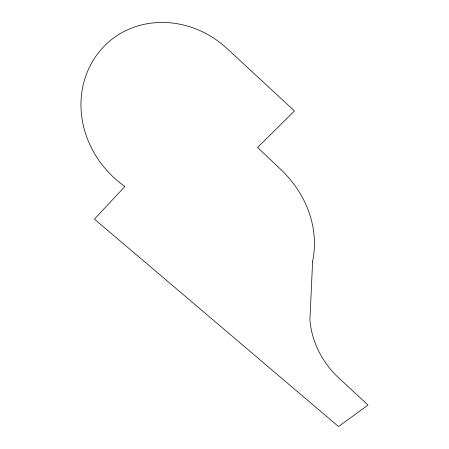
<?xml version="1.0" encoding="UTF-8"?>
<svg xmlns="http://www.w3.org/2000/svg" width="449" height="449" viewBox="0 0 449 449"><rect width="100%" height="100%" fill="white"/><g stroke="black" fill="none" stroke-linecap="round" stroke-linejoin="round"><path stroke-width="0.67" d="M312.611 261.296L309.905 319.845A118.609 99.319 -2 0 0 336.514 375.841L368.017 405.065L338.524 426.55L94.425 219.112L124.917 186.475A96.776 88.386 41 0 1 103.13 47.308A91.456 83.419 41.9 0 1 227.014 48.509L294.454 110.942L257.591 147.452L280.821 169.498A109.691 96.243 23.2 0 1 312.611 261.296"/></g></svg>
